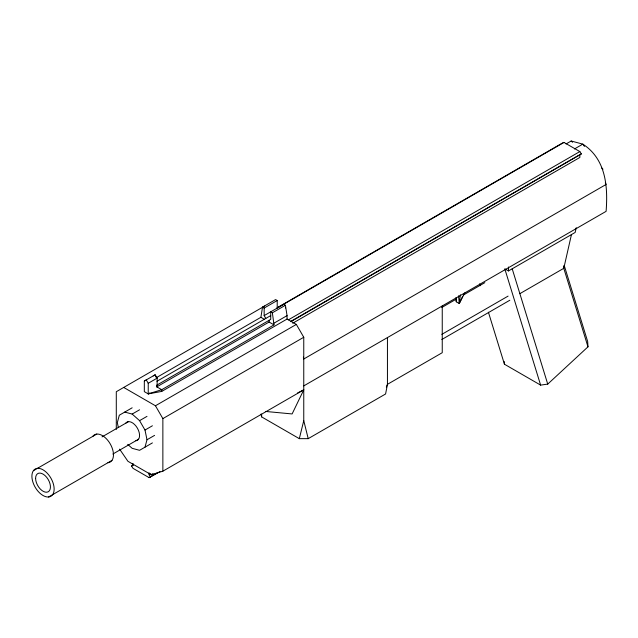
<?xml version="1.0" encoding="UTF-8"?>
<svg xmlns="http://www.w3.org/2000/svg" width="638" height="638" viewBox="0 0 638 638"><rect width="100%" height="100%" fill="white"/><g stroke="black" fill="none" stroke-linecap="round" stroke-linejoin="round"><path stroke-width="0.96" d="M456.29 301.798L455.995 297.994L456.29 301.798L459.256 303.513L460.397 294.828M277.211 308.05L277.211 300.53L275.584 299.581L262.529 307.117L260.894 317.309L156.334 377.68M571.449 234.593L563.785 268.311L587.981 346.833L547.731 384.108L540.625 385.113L504.435 364.218L488.413 312.205M576.242 227.702L575.157 232.447L508.494 270.943L504.786 268.797M387.441 337.59L387.441 384.339L385.591 393.973L308.21 438.649L299.31 438.649L303.76 420.665L303.76 337.263L296.343 324.415L287.06 319.056L161.733 391.413L148.231 393.893L144.324 391.636L144.324 381.014L155.178 374.785L157.131 378.135L157.131 387.043M145.001 447.174L146.995 439.757L145.001 430.052L139.578 420.649L132.162 414.07L124.745 412.084M386.333 387.035L387.441 384.339L442.246 352.702L442.246 305.945M458.578 295.793L459.256 303.513L462.622 296.383M297.595 392.936L303.76 389.842L292.116 413.942L265.448 411.438M459.256 303.513L464.759 292.93M264.603 306.088L116.291 391.724L116.291 429.414M262.529 307.117L264.164 308.058L277.211 300.53M277.091 307.803L562.493 143.024L563.976 142.41L579.846 151.573L581.33 153.902L290.753 321.664M277.713 307.683L563.976 142.41M265.799 318.426L264.164 315.587L283.782 304.318L285.417 305.267L287.06 315.627L287.06 319.056M161.733 391.413L161.733 389.698L156.812 386.859L156.812 385.145L270.727 319.375L270.727 311.854L272.37 312.795L274.005 324.878L161.733 389.698L148.231 393.893L148.231 383.279L157.131 378.135M272.37 312.795L285.417 305.267M566.058 143.957L571.169 141.006L582.813 144.124C605.869 159.037 608.054 186.376 606.1 211.345L303.76 385.902M156.956 381.269L270.695 315.603M156.812 386.859L269.084 322.038L274.005 324.878M148.231 393.893L149.85 392.96M574.431 148.965L582.813 144.124L584.472 146.421M274.005 323.163L287.06 315.627M132.162 407.802L119.314 415.218L117.328 422.635L118.325 427.492M288.408 319.837L579.846 151.573M291 321.281L581.33 153.902M33.391 470.677L96.785 434.071M132.162 414.07L139.578 409.787M292.722 323.227L579.846 157.458L579.846 154.516M123.708 387.441L155.449 405.768L296.343 324.415M102.048 436.886L128.453 421.638M139.578 420.649L146.995 416.367M119.617 449.152L127.935 461.298L151.222 474.736L162.865 471.187L162.865 418.608L303.76 337.263M145.001 430.052L152.418 425.769M112.87 454.033L138.582 439.183M146.995 439.757L154.579 435.379M48.584 496.994A15.735 9.084 60 0 0 48.584 474.744A15.735 9.084 60 0 0 31.9 476.235A15.735 9.084 60 0 0 48.584 496.994L111.985 460.389M152.418 442.892L139.578 450.308L132.162 448.323L127.712 444.375M160.01 471.586L149.109 477.631L133.015 468.34L131.532 466.027L133.246 465.038M150.592 477.033L149.109 474.72L150.815 473.731M151.222 474.736L152.945 473.747M441.759 307.516L456.393 299.062M463.284 295.083L484.808 282.658M149.109 477.631L156.812 473.181M162.865 471.187L303.76 389.842M441.799 334.376L508.095 296.104M519.866 293.671L563.785 268.311L563.785 265.743M441.799 339.52L509.818 300.243M153.224 375.878L155.178 374.785M144.324 381.014L146.277 379.921L148.231 383.279M131.532 466.027L133.015 465.429L133.015 463.483M260.894 317.309L264.164 319.199M261.086 414.006L261.636 416.901L299.31 438.649M571.169 141.006L572.589 142.242M601.801 168.105L602.982 169.214M155.449 405.768L162.865 418.608M605.326 182.739L606.1 184.454L303.76 359.011L303.369 357.105M564.367 265.926L587.67 341.545L587.981 346.833M512.202 268.797L547.731 384.108M505.073 269.746L540.625 385.113M479.664 283.838L480.255 285.728M303.76 420.665L308.21 438.649M504.283 361.579L504.435 364.218M508.494 266.979L508.494 270.943M269.084 320.324L269.084 322.038M264.164 308.058L264.164 315.587M261.636 414.325L261.636 416.901M149.109 472.774L149.109 474.72M92.717 436.424A15.735 9.084 60 0 1 110.214 443.865A15.735 9.084 60 0 1 107.91 462.741M125.742 423.209A10.487 6.053 60 0 1 137.401 428.17A10.487 6.053 60 0 1 135.87 440.754M155.425 376.077A1.364 0.79 60 0 1 155.855 376.611M156.015 376.93A1.364 0.79 60 0 1 156.111 377.257M285.529 307.532A1.053 0.606 60 0 1 285.529 307.979M35.608 478.38A10.487 6.053 60 0 0 46.733 492.217A10.487 6.053 60 0 0 46.733 477.384A10.487 6.053 60 0 0 35.608 478.38"/></g></svg>
